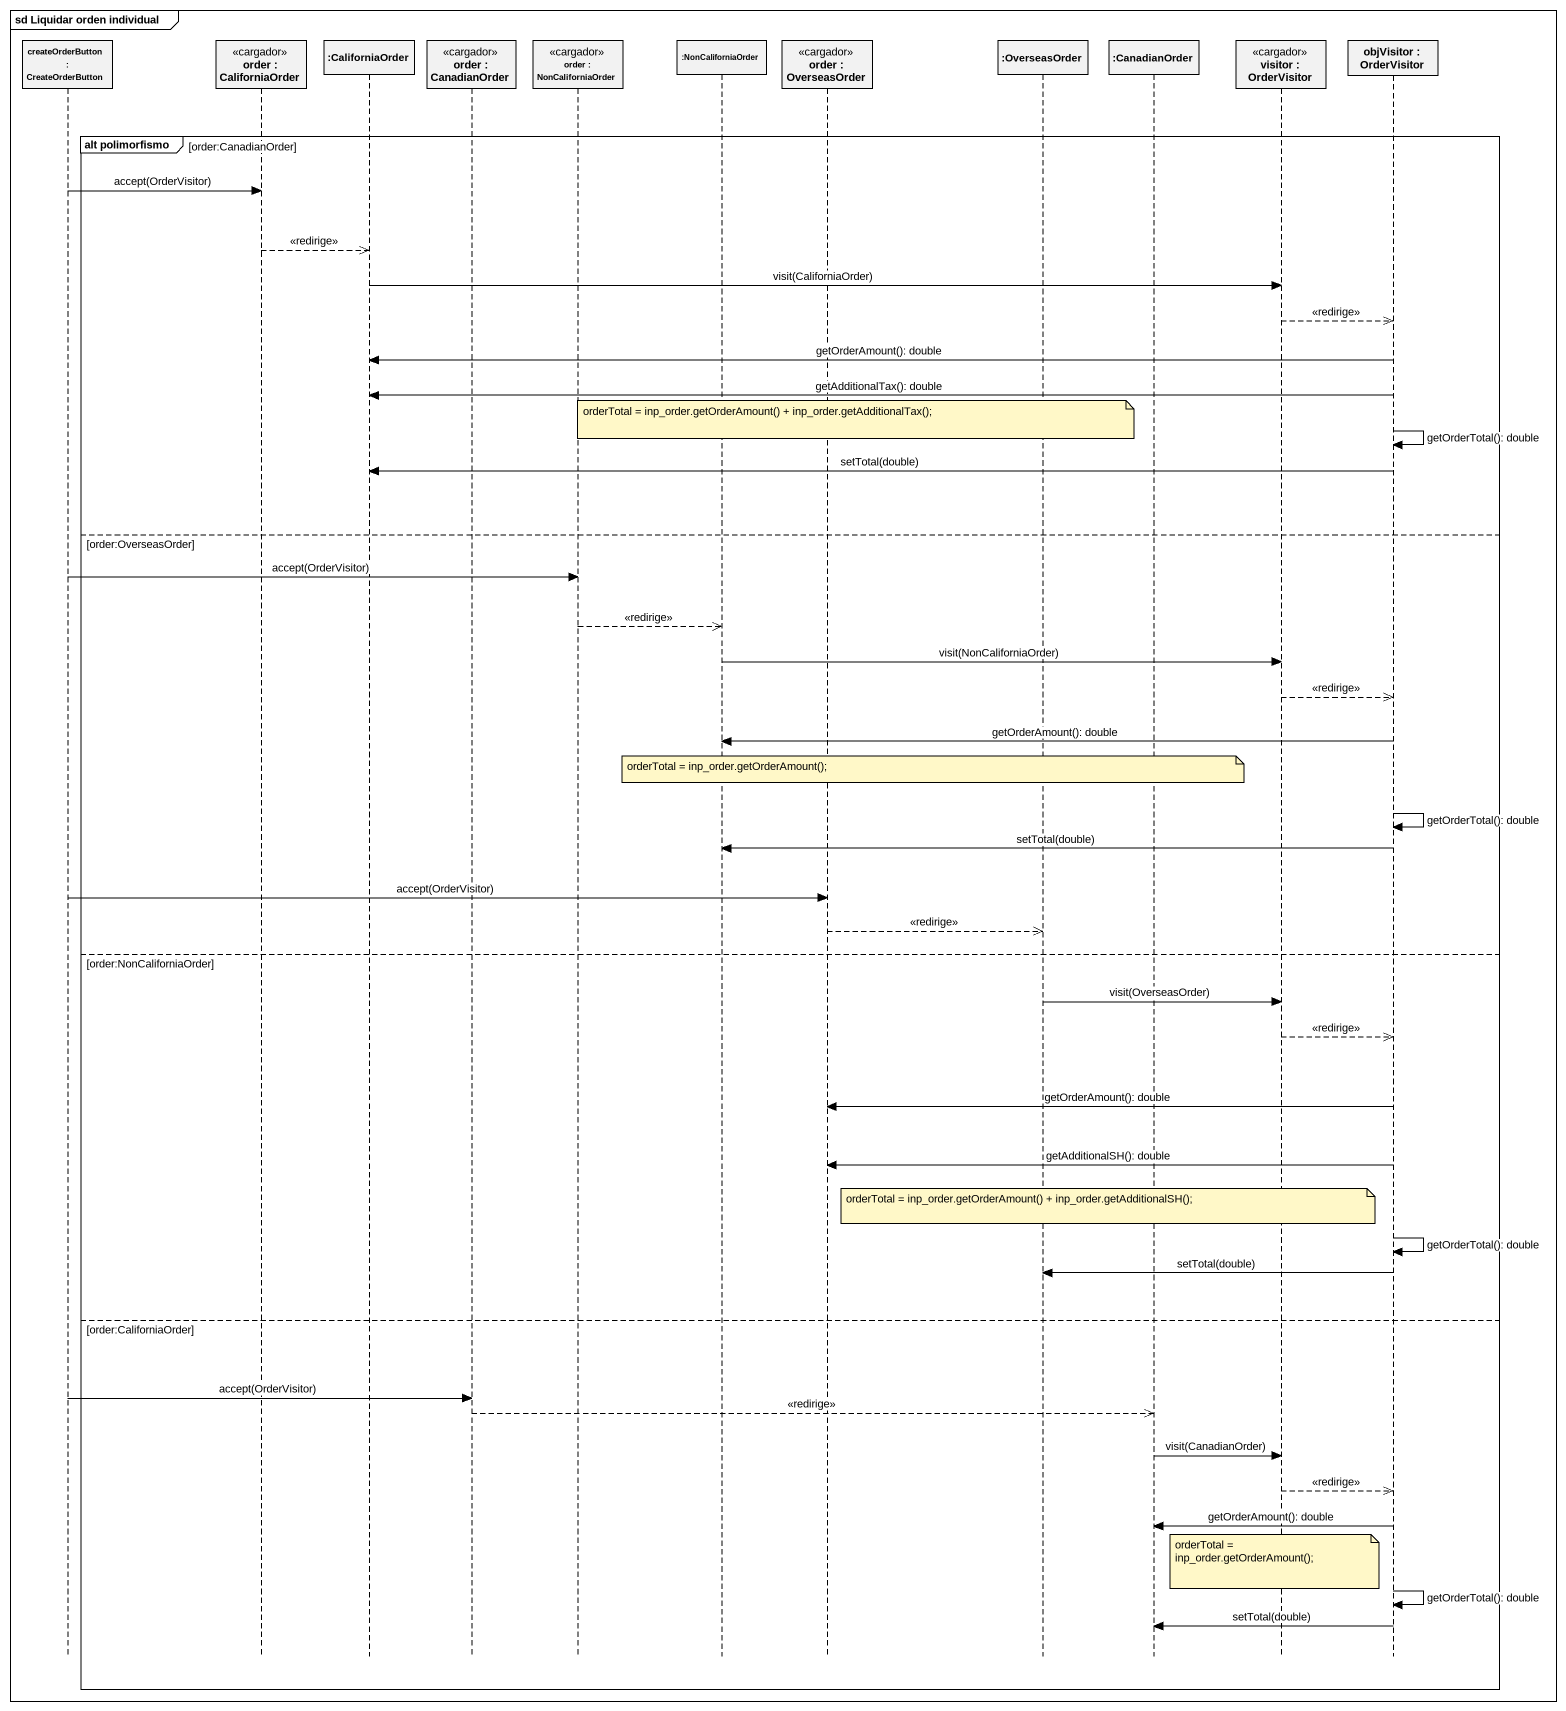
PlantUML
@startuml
mainframe sd Liquidar orden individual
hide footbox
participant "createOrderButton : CreateOrderButton" as createOrderButton
participant "order : CaliforniaOrder" as order <<cargador>>
participant ":CaliforniaOrder" as CaliforniaOrder
participant "order : CanadianOrder" as order_2 <<cargador>>
participant "order : NonCaliforniaOrder" as order_3 <<cargador>>
participant ":NonCaliforniaOrder" as NonCaliforniaOrder
participant "order : OverseasOrder" as order_4 <<cargador>>
participant ":OverseasOrder" as OverseasOrder
participant ":CanadianOrder" as CanadianOrder
participant "visitor : OrderVisitor" as visitor <<cargador>>
participant "objVisitor : OrderVisitor" as objVisitor

group alt polimorfismo [order:CanadianOrder]
  createOrderButton -> order : accept(OrderVisitor)
  order -->> CaliforniaOrder : <<redirige>>
  CaliforniaOrder -> visitor : visit(CaliforniaOrder)
  visitor -->> objVisitor : <<redirige>>
  objVisitor -> CaliforniaOrder : getOrderAmount(): double
  objVisitor -> CaliforniaOrder : getAdditionalTax(): double
  note over order_4 : orderTotal = inp_order.getOrderAmount() + inp_order.getAdditionalTax();
  objVisitor -> objVisitor : getOrderTotal(): double
  objVisitor -> CaliforniaOrder : setTotal(double)
else order:OverseasOrder
  createOrderButton -> order_3 : accept(OrderVisitor)
  order_3 -->> NonCaliforniaOrder : <<redirige>>
  NonCaliforniaOrder -> visitor : visit(NonCaliforniaOrder)
  visitor -->> objVisitor : <<redirige>>
  objVisitor -> NonCaliforniaOrder : getOrderAmount(): double
  note over order_4 : orderTotal = inp_order.getOrderAmount();
  objVisitor -> objVisitor : getOrderTotal(): double
  objVisitor -> NonCaliforniaOrder : setTotal(double)
  createOrderButton -> order_4 : accept(OrderVisitor)
  order_4 -->> OverseasOrder : <<redirige>>
else order:NonCaliforniaOrder
  OverseasOrder -> visitor : visit(OverseasOrder)
  visitor -->> objVisitor : <<redirige>>
  objVisitor -> order_4 : getOrderAmount(): double
  objVisitor -> order_4 : getAdditionalSH(): double
  note over CanadianOrder : orderTotal = inp_order.getOrderAmount() + inp_order.getAdditionalSH();
  objVisitor -> objVisitor : getOrderTotal(): double
  objVisitor -> OverseasOrder : setTotal(double)
else order:CaliforniaOrder
  createOrderButton -> order_2 : accept(OrderVisitor)
  order_2 -->> CanadianOrder : <<redirige>>
  CanadianOrder -> visitor : visit(CanadianOrder)
  visitor -->> objVisitor : <<redirige>>
  objVisitor -> CanadianOrder : getOrderAmount(): double
  note over visitor : orderTotal = inp_order.getOrderAmount();
  objVisitor -> objVisitor : getOrderTotal(): double
  objVisitor -> CanadianOrder : setTotal(double)
end
@enduml
